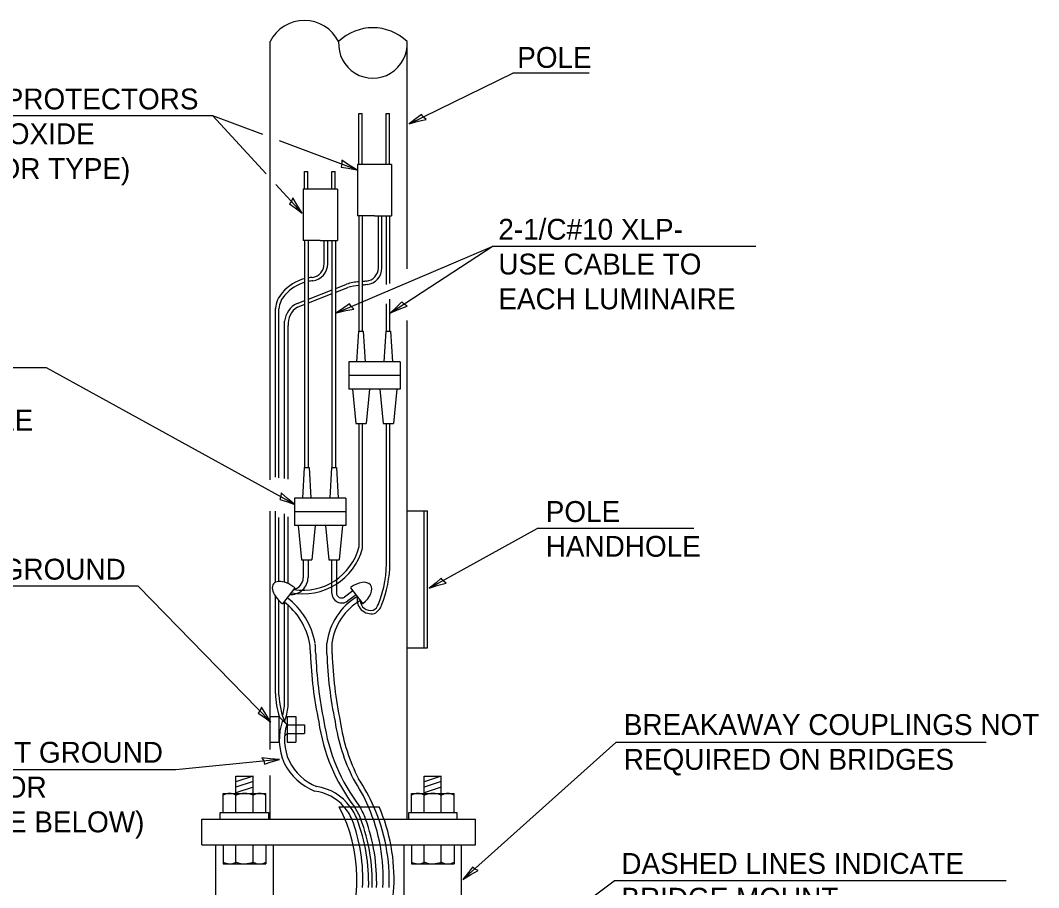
# Model space of a CAD drawing. Extents: x 1571875 to 1573450, y 1588861 to 1589861.
# Drawn here: x 1572116.7 to 1572409.6, y 1589112.5 to 1589361.8 of the extents above; entities that cross this region are included whole.
import ezdxf

# ---------------------------------------------------------------- set-up
doc = ezdxf.new("R2010")
doc.units = 0
doc.layers.add('Level 59', color=7, linetype='Continuous')
doc.layers.add('Level 60', color=7, linetype='Continuous')

msp = doc.modelspace()

# ---------------------------------------------------------------- linework, layer by layer
at = {"layer": 'Level 59'}
for p, q in [((1572228.51, 1589332.06), (1572258.31, 1589346.66)), ((1572280.31, 1589346.66), (1572258.31, 1589346.66)), ((1572172.09, 1589334.32), (1572081.14, 1589334.32)), ((1572186.47, 1589328.95), (1572172.09, 1589334.32)), ((1572187.36, 1589317.68), (1572172.09, 1589334.32)), ((1572213.45, 1589318.86), (1572191.26, 1589327.16)), ((1572197.73, 1589306.38), (1572190.17, 1589314.62)), ((1572207.65, 1589277.77), (1572252.43, 1589296.79)), ((1572223.16, 1589277.77), (1572252.43, 1589296.79)), ((1572328.21, 1589296.79), (1572252.43, 1589296.79)), ((1572234.29, 1589198.54), (1572265.31, 1589215.77)), ((1572310.42, 1589215.77), (1572265.31, 1589215.77)), ((1572150.59, 1589199.15), (1572087.23, 1589199.15)), ((1572188.79, 1589160.09), (1572150.59, 1589199.15)), ((1572244, 1589114.82), (1572287.96, 1589154.25)), ((1572394.48, 1589154.25), (1572287.96, 1589154.25)), ((1572191.28, 1589149.29), (1572161.39, 1589146.38)), ((1572161.39, 1589146.38), (1572071.65, 1589146.38)), ((1572262.49, 1589095.85), (1572287.5, 1589114.47)), ((1572400.23, 1589114.47), (1572287.5, 1589114.47))]:
    msp.add_line(p, q, dxfattribs=at)
for points in [[(1572233.45, 1589333.32), (1572232.67, 1589334.01), (1572232.12, 1589334.77), (1572230.56, 1589333.55), (1572228.51, 1589332.06), (1572231.11, 1589332.8)], [(1572209.14, 1589321.59), (1572209.18, 1589320.55), (1572209.01, 1589319.63), (1572210.96, 1589319.33), (1572213.45, 1589318.86), (1572211.12, 1589320.25)], [(1572195.12, 1589310.77), (1572194.69, 1589309.82), (1572194.12, 1589309.09), (1572195.72, 1589307.93), (1572197.73, 1589306.38), (1572196.29, 1589308.68)], [(1572212.66, 1589278.76), (1572211.91, 1589279.48), (1572211.4, 1589280.27), (1572209.78, 1589279.14), (1572207.65, 1589277.77), (1572210.29, 1589278.36)], [(1572227.92, 1589279.61), (1572227.05, 1589280.2), (1572226.42, 1589280.88), (1572225.02, 1589279.49), (1572223.16, 1589277.77), (1572225.66, 1589278.81)], [(1572191.76, 1589225.95), (1572191.65, 1589224.92), (1572191.35, 1589224.03), (1572193.24, 1589223.45), (1572195.64, 1589222.63), (1572193.53, 1589224.34)], [(1572239.17, 1589200.06), (1572238.35, 1589200.7), (1572237.76, 1589201.43), (1572236.27, 1589200.14), (1572234.29, 1589198.54), (1572236.86, 1589199.41)], [(1572186.04, 1589164.4), (1572185.64, 1589163.44), (1572185.09, 1589162.68), (1572186.73, 1589161.58), (1572188.79, 1589160.09), (1572187.27, 1589162.34)], [(1572186.2, 1589149.85), (1572186.7, 1589148.93), (1572186.95, 1589148.03), (1572188.83, 1589148.62), (1572191.28, 1589149.29), (1572188.58, 1589149.52)], [(1572248.42, 1589117.38), (1572247.48, 1589117.82), (1572246.74, 1589118.4), (1572245.57, 1589116.81), (1572244, 1589114.82), (1572246.31, 1589116.24)]]:
    msp.add_lwpolyline(points, close=True, dxfattribs=at)
msp.add_lwpolyline([(1572195.64, 1589222.63), (1572124.22, 1589261.91), (1572056.28, 1589261.91)], dxfattribs=at)
at = {"layer": 'Level 60'}
for p, q in [((1572188.56, 1589229.69), (1572188.56, 1589355.68)), ((1572227.93, 1589290.37), (1572227.93, 1589355.68)), ((1572214.02, 1589335.07), (1572215, 1589335.07)), ((1572214.02, 1589320.35), (1572214.02, 1589335.07)), ((1572215, 1589320.35), (1572215, 1589335.07)), ((1572221.89, 1589335.07), (1572222.88, 1589335.07)), ((1572221.89, 1589320.35), (1572221.89, 1589335.07)), ((1572222.88, 1589320.35), (1572222.88, 1589335.07)), ((1572223.48, 1589320.35), (1572213.64, 1589320.35)), ((1572213.64, 1589320.35), (1572213.64, 1589305.58)), ((1572218.56, 1589320.35), (1572218.56, 1589320.35)), ((1572223.48, 1589320.35), (1572223.48, 1589305.58)), ((1572198.41, 1589318.39), (1572199.4, 1589318.39)), ((1572198.41, 1589313.3), (1572198.41, 1589318.39)), ((1572199.4, 1589313.3), (1572199.4, 1589318.39)), ((1572206.29, 1589318.39), (1572207.27, 1589318.39)), ((1572206.29, 1589313.3), (1572206.29, 1589318.39)), ((1572207.27, 1589313.3), (1572207.27, 1589318.39)), ((1572207.88, 1589313.3), (1572198.04, 1589313.3)), ((1572198.04, 1589313.3), (1572198.04, 1589298.54)), ((1572202.96, 1589313.3), (1572202.96, 1589313.3)), ((1572207.88, 1589313.3), (1572207.88, 1589298.54)), ((1572218.56, 1589305.58), (1572213.64, 1589305.58)), ((1572214.15, 1589272.47), (1572214.15, 1589305.58)), ((1572215.14, 1589272.47), (1572215.14, 1589305.58)), ((1572218.56, 1589305.58), (1572223.48, 1589305.58)), ((1572219.67, 1589290.57), (1572219.67, 1589305.58)), ((1572220.7, 1589290.64), (1572220.7, 1589305.58)), ((1572222.03, 1589285.85), (1572222.03, 1589305.58)), ((1572223.01, 1589286.17), (1572223.01, 1589305.58)), ((1572202.96, 1589298.54), (1572198.04, 1589298.54)), ((1572198.55, 1589233.3), (1572198.55, 1589298.54)), ((1572199.54, 1589233.3), (1572199.54, 1589298.54)), ((1572202.96, 1589298.54), (1572202.96, 1589298.54)), ((1572202.96, 1589298.54), (1572207.88, 1589298.54)), ((1572204.07, 1589291.91), (1572204.07, 1589298.54)), ((1572205.1, 1589291.84), (1572205.1, 1589298.54)), ((1572206.43, 1589233.3), (1572206.43, 1589298.54)), ((1572207.41, 1589233.3), (1572207.41, 1589298.54)), ((1572207.41, 1589284.76), (1572210.52, 1589285.97)), ((1572199.54, 1589281.69), (1572206.43, 1589284.38)), ((1572199.54, 1589280.57), (1572206.43, 1589283.25)), ((1572207.41, 1589283.64), (1572210.87, 1589284.99)), ((1572196.28, 1589280.43), (1572198.55, 1589281.31)), ((1572196.38, 1589279.34), (1572198.55, 1589280.19)), ((1572222.03, 1589272.47), (1572222.03, 1589280.35)), ((1572223.01, 1589272.47), (1572223.01, 1589281.65)), ((1572190.1, 1589230.52), (1572190.1, 1589279.01)), ((1572191.09, 1589230.31), (1572191.09, 1589278.88)), ((1572192.71, 1589230.11), (1572192.71, 1589275.31)), ((1572193.69, 1589229.9), (1572193.69, 1589274.09)), ((1572227.93, 1589132.19), (1572227.93, 1589275.51)), ((1572213.95, 1589272.47), (1572213.41, 1589263.61)), ((1572213.95, 1589272.47), (1572213.95, 1589272.47)), ((1572213.95, 1589272.47), (1572215.34, 1589272.47)), ((1572214.65, 1589272.47), (1572214.65, 1589272.47)), ((1572215.34, 1589272.47), (1572215.34, 1589272.47)), ((1572215.34, 1589272.47), (1572215.87, 1589263.61)), ((1572221.82, 1589272.47), (1572221.29, 1589263.61)), ((1572221.82, 1589272.47), (1572221.82, 1589272.47)), ((1572221.82, 1589272.47), (1572223.21, 1589272.47)), ((1572222.52, 1589272.47), (1572222.52, 1589272.47)), ((1572223.21, 1589272.47), (1572223.21, 1589272.47)), ((1572223.21, 1589272.47), (1572223.75, 1589263.61)), ((1572225.97, 1589263.61), (1572211.2, 1589263.61)), ((1572211.2, 1589263.61), (1572211.2, 1589255.74)), ((1572225.97, 1589263.61), (1572225.97, 1589255.74)), ((1572225.97, 1589259.68), (1572211.2, 1589259.68)), ((1572225.97, 1589255.74), (1572211.2, 1589255.74)), ((1572212.19, 1589255.74), (1572213.17, 1589245.9)), ((1572217.11, 1589255.74), (1572216.12, 1589245.9)), ((1572223.51, 1589255.74), (1572217.7, 1589255.74)), ((1572220.06, 1589255.74), (1572221.04, 1589245.9)), ((1572224.98, 1589255.74), (1572224, 1589245.9)), ((1572213.17, 1589245.9), (1572216.12, 1589245.9)), ((1572213.66, 1589245.9), (1572213.66, 1589245.9)), ((1572214.15, 1589210.51), (1572214.15, 1589245.9)), ((1572215.14, 1589210.11), (1572215.14, 1589245.9)), ((1572215.63, 1589245.9), (1572215.63, 1589245.9)), ((1572221.04, 1589245.9), (1572224, 1589245.9)), ((1572221.54, 1589245.9), (1572221.54, 1589245.9)), ((1572222.03, 1589207.26), (1572222.03, 1589245.9)), ((1572223.01, 1589205.82), (1572223.01, 1589245.9)), ((1572223.51, 1589245.9), (1572223.51, 1589245.9)), ((1572198.35, 1589233.3), (1572197.81, 1589224.44)), ((1572198.35, 1589233.3), (1572198.35, 1589233.3)), ((1572198.35, 1589233.3), (1572199.74, 1589233.3)), ((1572199.04, 1589233.3), (1572199.04, 1589233.3)), ((1572199.74, 1589233.3), (1572199.74, 1589233.3)), ((1572199.74, 1589233.3), (1572200.27, 1589224.44)), ((1572206.22, 1589233.3), (1572205.69, 1589224.44)), ((1572206.22, 1589233.3), (1572206.22, 1589233.3)), ((1572206.22, 1589233.3), (1572207.61, 1589233.3)), ((1572206.92, 1589233.3), (1572206.92, 1589233.3)), ((1572207.61, 1589233.3), (1572207.61, 1589233.3)), ((1572207.61, 1589233.3), (1572208.15, 1589224.44)), ((1572210.36, 1589224.44), (1572195.6, 1589224.44)), ((1572195.6, 1589224.44), (1572195.6, 1589216.57)), ((1572210.36, 1589224.44), (1572210.36, 1589216.57)), ((1572188.56, 1589152.2), (1572188.56, 1589220.76)), ((1572190.1, 1589200.3), (1572190.1, 1589220.76)), ((1572191.09, 1589200.52), (1572191.09, 1589218.89)), ((1572192.71, 1589200.29), (1572192.71, 1589219.93)), ((1572193.69, 1589199.91), (1572193.69, 1589219.09)), ((1572210.36, 1589220.51), (1572195.6, 1589220.51)), ((1572227.93, 1589220.77), (1572233.84, 1589220.77)), ((1572227.93, 1589220.77), (1572233.84, 1589220.77)), ((1572232.85, 1589181.4), (1572232.85, 1589220.77)), ((1572233.84, 1589181.4), (1572233.84, 1589220.77)), ((1572210.36, 1589216.57), (1572195.6, 1589216.57)), ((1572196.58, 1589216.57), (1572197.57, 1589206.73)), ((1572201.5, 1589216.57), (1572200.52, 1589206.73)), ((1572207.9, 1589216.57), (1572202.1, 1589216.57)), ((1572204.46, 1589216.57), (1572205.44, 1589206.73)), ((1572209.38, 1589216.57), (1572208.39, 1589206.73)), ((1572197.57, 1589206.73), (1572200.52, 1589206.73)), ((1572198.06, 1589206.73), (1572198.06, 1589206.73)), ((1572198.06, 1589206.73), (1572198.06, 1589201.59)), ((1572199.44, 1589206.73), (1572199.44, 1589201.66)), ((1572200.03, 1589206.73), (1572200.03, 1589206.73)), ((1572205.44, 1589206.73), (1572208.39, 1589206.73)), ((1572205.93, 1589206.73), (1572205.93, 1589206.73)), ((1572206.22, 1589206.73), (1572206.22, 1589197.3)), ((1572207.61, 1589206.73), (1572207.61, 1589197.22)), ((1572207.9, 1589206.73), (1572207.9, 1589206.73)), ((1572195.68, 1589198.69), (1572192.09, 1589194.1)), ((1572195.14, 1589197.99), (1572195.14, 1589197.99)), ((1572212.37, 1589197.78), (1572209.95, 1589196.03)), ((1572211.65, 1589198.71), (1572215.24, 1589194.12)), ((1572212.2, 1589198.01), (1572212.2, 1589198.01)), ((1572190.1, 1589168.28), (1572190.1, 1589196.18)), ((1572191.09, 1589167.83), (1572191.09, 1589195)), ((1572192.64, 1589194.8), (1572192.64, 1589194.8)), ((1572192.71, 1589166.39), (1572192.71, 1589194.5)), ((1572193.86, 1589196.37), (1572193.86, 1589196.37)), ((1572213.29, 1589196.62), (1572210.9, 1589194.9)), ((1572213.47, 1589196.39), (1572213.47, 1589196.39)), ((1572214.7, 1589194.82), (1572214.7, 1589194.82)), ((1572193.69, 1589164.58), (1572193.69, 1589193.68)), ((1572204.86, 1589179.72), (1572204.86, 1589182.79)), ((1572206.37, 1589179.72), (1572206.37, 1589182.79)), ((1572227.93, 1589181.4), (1572227.93, 1589181.4)), ((1572227.93, 1589181.4), (1572233.84, 1589181.4)), ((1572188.56, 1589161.71), (1572191.02, 1589161.71)), ((1572193.48, 1589159.26), (1572191.02, 1589161.71)), ((1572191.02, 1589161.71), (1572191.02, 1589154.34)), ((1572193.48, 1589161.71), (1572195.94, 1589161.71)), ((1572193.48, 1589161.71), (1572193.48, 1589154.34)), ((1572195.94, 1589161.71), (1572195.94, 1589154.34)), ((1572192.71, 1589156.03), (1572193.48, 1589156.79)), ((1572193.48, 1589159.26), (1572198.4, 1589159.26)), ((1572193.48, 1589156.79), (1572198.4, 1589156.79)), ((1572198.4, 1589159.26), (1572198.4, 1589156.79)), ((1572188.56, 1589154.34), (1572191.02, 1589154.34)), ((1572191.22, 1589154.53), (1572191.02, 1589154.34)), ((1572193.48, 1589154.34), (1572195.94, 1589154.34)), ((1572188.56, 1589132.19), (1572188.56, 1589144.72)), ((1572178.72, 1589144.5), (1572183.64, 1589144.5)), ((1572183.64, 1589144.5), (1572178.72, 1589142.89)), ((1572178.72, 1589134.11), (1572178.72, 1589144.5)), ((1572183.64, 1589142.96), (1572178.72, 1589141.36)), ((1572181.18, 1589144.5), (1572181.18, 1589144.5)), ((1572183.64, 1589134.11), (1572183.64, 1589144.5)), ((1572232.85, 1589144.5), (1572237.77, 1589144.5)), ((1572237.77, 1589144.5), (1572232.85, 1589142.89)), ((1572232.85, 1589134.11), (1572232.85, 1589144.5)), ((1572237.77, 1589142.96), (1572232.85, 1589141.36)), ((1572235.31, 1589144.5), (1572235.31, 1589144.5)), ((1572237.77, 1589134.11), (1572237.77, 1589144.5)), ((1572175.02, 1589139.57), (1572175.02, 1589139.57)), ((1572175.02, 1589139.57), (1572187.33, 1589139.57)), ((1572175.02, 1589134.11), (1572175.02, 1589139.57)), ((1572183.64, 1589141.36), (1572178.72, 1589139.77)), ((1572183.64, 1589139.7), (1572183.25, 1589139.57)), ((1572187.33, 1589134.11), (1572187.33, 1589139.57)), ((1572229.16, 1589139.57), (1572229.16, 1589139.57)), ((1572229.16, 1589139.57), (1572241.46, 1589139.57)), ((1572229.16, 1589134.11), (1572229.16, 1589139.57)), ((1572237.77, 1589141.36), (1572232.85, 1589139.77)), ((1572237.03, 1589139.57), (1572237.03, 1589139.57)), ((1572241.46, 1589134.11), (1572241.46, 1589139.57)), ((1572174.21, 1589132.16), (1572174.21, 1589134.11)), ((1572174.21, 1589134.11), (1572188.03, 1589134.11)), ((1572188.03, 1589134.11), (1572188.03, 1589132.19)), ((1572208.41, 1589135.76), (1572219.89, 1589135.76)), ((1572228.4, 1589132.16), (1572228.4, 1589134.11)), ((1572228.4, 1589134.11), (1572242.22, 1589134.11)), ((1572242.22, 1589134.11), (1572242.22, 1589132.19)), ((1572168.88, 1589132.19), (1572247.62, 1589132.19)), ((1572168.88, 1589124.81), (1572168.88, 1589132.19)), ((1572188.03, 1589132.19), (1572188.03, 1589132.19)), ((1572228.4, 1589132.19), (1572228.4, 1589132.68)), ((1572228.4, 1589132.19), (1572228.4, 1589132.19)), ((1572242.22, 1589132.19), (1572242.22, 1589132.19)), ((1572242.22, 1589132.19), (1572242.22, 1589132.19)), ((1572247.62, 1589124.81), (1572247.62, 1589132.19)), ((1572168.88, 1589124.81), (1572247.62, 1589124.81)), ((1572172.87, 1589124.81), (1572172.87, 1589095.28)), ((1572175.02, 1589124.81), (1572175.02, 1589119.34)), ((1572178.72, 1589119.34), (1572178.72, 1589124.81)), ((1572183.64, 1589119.34), (1572183.64, 1589124.81)), ((1572187.33, 1589124.81), (1572187.33, 1589119.34)), ((1572189.48, 1589095.28), (1572189.48, 1589124.74)), ((1572227.01, 1589124.81), (1572227.01, 1589095.28)), ((1572229.16, 1589124.81), (1572229.16, 1589119.34)), ((1572232.85, 1589119.34), (1572232.85, 1589124.81)), ((1572237.77, 1589119.34), (1572237.77, 1589124.81)), ((1572241.46, 1589124.81), (1572241.46, 1589119.34)), ((1572243.61, 1589124.81), (1572243.61, 1589124.81)), ((1572243.61, 1589095.28), (1572243.61, 1589124.81)), ((1572175.02, 1589119.34), (1572175.02, 1589119.34)), ((1572175.02, 1589119.34), (1572187.33, 1589119.34)), ((1572183.64, 1589119.22), (1572183.25, 1589119.34)), ((1572229.16, 1589119.34), (1572229.16, 1589119.34)), ((1572229.16, 1589119.34), (1572241.46, 1589119.34)), ((1572237.77, 1589119.22), (1572237.38, 1589119.34))]:
    msp.add_line(p, q, dxfattribs=at)
for centre, radius, start, end in [((1572198.4, 1589350.81), 10.98, 26.2892, 153.6992), ((1572218.09, 1589345.54), 14.13, 45.8262, 134.1681), ((1572218.09, 1589355.05), 9.86, 176.3764, 3.6236), ((1572200.19, 1589291.78), 3.89, 276.8943, 1.8414), ((1572200.19, 1589291.78), 4.91, 277.3808, 0.694), ((1572215.79, 1589290.69), 3.89, 276.8943, 358.1586), ((1572215.79, 1589290.69), 4.91, 277.3808, 359.306), ((1572201.77, 1589275.16), 12.81, 104.56, 139.392), ((1572201.77, 1589275.16), 11.79, 105.8505, 139.392), ((1572201.77, 1589275.16), 12.81, 95.0072, 100.0541), ((1572201.77, 1589275.16), 11.79, 94.6414, 100.9336), ((1572215.32, 1589270.45), 16.25, 94.1223, 107.192), ((1572215.32, 1589270.45), 15.2, 94.4071, 107.0302), ((1572217.38, 1589274.07), 12.81, 95.0072, 100.0541), ((1572217.38, 1589274.07), 11.79, 94.6414, 100.9336), ((1572197.23, 1589278.55), 7.14, 135.8044, 176.3021), ((1572197.23, 1589278.55), 6.15, 135.8044, 176.8631), ((1572199.2, 1589274.59), 6.53, 116.5521, 173.6439), ((1572199.2, 1589274.59), 5.52, 120.6991, 185.2128), ((1572198.02, 1589214.65), 17.71, 258.7973, 345.1466), ((1572198.02, 1589214.65), 16.65, 260.6453, 345.6), ((1572188.53, 1589206.31), 33.52, 338.47, 1.6248), ((1572188.59, 1589206.31), 34.43, 338.47, 359.1799), ((1572194.53, 1589201.66), 4.92, 265.8399, 0), ((1572194.62, 1589201.59), 3.44, 281.751, 0), ((1572180.73, 1589179.01), 19.58, 10.2925, 52.9883), ((1572180.73, 1589179.01), 21.09, 10.2925, 52.9151), ((1572222.85, 1589180.56), 18.12, 120.5256, 173.0512), ((1572209.18, 1589197.29), 2.95, 180, 305.7355), ((1572222.85, 1589180.56), 16.67, 119.8655, 172.312), ((1572209.09, 1589197.23), 1.48, 180, 305.7422), ((1572217.58, 1589195.23), 4.01, 167.0525, 284.0415), ((1572217.44, 1589195.11), 2.95, 180, 284.0415), ((1572216.75, 1589195.04), 3.13, 296.5997, 340.7393), ((1572216.7, 1589195.05), 4.15, 296.5997, 340.7393), ((1572019.63, 1589171.05), 180.73, 2.7361, 3.6346), ((1572019.63, 1589171.05), 182.24, 2.7361, 3.6346), ((1572312.67, 1589183.49), 112.59, 181.9419, 191.9373), ((1572314.18, 1589183.56), 112.59, 181.9419, 191.9373), ((1572317.38, 1589183.54), 112.59, 181.9419, 191.9373), ((1572318.89, 1589183.54), 112.59, 181.9419, 191.9373), ((1572213.46, 1589168.65), 23.36, 180.8933, 197.7688), ((1572213.46, 1589168.65), 22.39, 182.104, 203.0771), ((1572179.16, 1589165.97), 13.56, 342.6866, 1.7665), ((1572179.13, 1589165.76), 14.62, 338.0904, 355.3583), ((1572207.71, 1589155.03), 16.54, 160.3144, 204.0633), ((1572207.71, 1589155.03), 15.03, 163.0634, 204.0639), ((1572254.62, 1589167.69), 52.64, 188.1801, 217.3603), ((1572256.14, 1589167.77), 52.64, 188.1801, 217.4574), ((1572259.33, 1589167.74), 52.64, 188.1801, 207.113), ((1572260.84, 1589167.74), 52.64, 188.1801, 207.113), ((1572207.56, 1589155.76), 16.72, 206.5489, 248.0611), ((1572207.65, 1589155.73), 15.27, 206.5489, 247.9993), ((1572169.91, 1589115.41), 51.14, 23.445, 33.657), ((1572170.18, 1589114.57), 52.64, 23.725, 33.657), ((1572176.93, 1589135.54), 4.02, 62.6788, 118.2537), ((1572181.18, 1589132.9), 6.66, 68.0607, 111.1319), ((1572185.54, 1589135.69), 3.87, 62.0887, 118.9827), ((1572199.63, 1589126.85), 13.51, 41.2396, 82.8195), ((1572199.63, 1589126.85), 14.9, 36.6916, 81.1268), ((1572231.05, 1589135.65), 3.91, 61.8658, 118.8589), ((1572235.34, 1589132.83), 6.73, 68.0913, 111.2941), ((1572239.65, 1589136.16), 3.43, 58.2253, 121.7746), ((1572168.56, 1589114.95), 44.95, 334.0607, 27.5722), ((1572199.63, 1589126.85), 13.51, 23.2723, 41.2396), ((1572199.63, 1589126.85), 14.9, 20.9848, 36.6916), ((1572199.6, 1589126.85), 15.91, 19.5947, 34.024), ((1572199.66, 1589126.85), 17.18, 18.0973, 31.2166), ((1572169.91, 1589115.41), 51.14, 356.7446, 23.445), ((1572170.18, 1589114.57), 52.64, 357.7425, 23.725), ((1572171.55, 1589114.94), 52.64, 357.3478, 23.295), ((1572167.85, 1589115.12), 47.37, 356.8339, 21.1187), ((1572167.03, 1589114.22), 49.86, 358.0245, 21.1187), ((1572167.04, 1589114.19), 50.87, 358.0991, 20.7215), ((1572167.07, 1589114.22), 52.12, 358.1101, 20.1646), ((1572176.93, 1589123.38), 4.02, 241.7463, 297.3212), ((1572181.18, 1589126.02), 6.66, 248.8681, 291.9393), ((1572185.54, 1589123.22), 3.87, 241.0173, 297.9113), ((1572231.06, 1589123.38), 4.02, 241.7463, 297.3212), ((1572235.31, 1589126.02), 6.66, 248.8681, 291.9393), ((1572239.67, 1589123.22), 3.87, 241.0173, 297.9113), ((1572178.14, 1589114.61), 46.04, 334.3833, 357.3702)]:
    msp.add_arc(centre, radius, start, end, dxfattribs=at)
for centre, major_axis, ratio, start_param, end_param in [((1572193.89, 1589196.39), (4.38, -3.44), 0.522523, 1.563737, 4.712389), ((1572213.45, 1589196.42), (3.94, 3.09), 0.581437, 4.712389, 7.848633)]:
    msp.add_ellipse(centre, major_axis=major_axis, ratio=ratio, start_param=start_param, end_param=end_param, dxfattribs=at)

# ---------------------------------------------------------------- texts
at = {"layer": 'Level 59'}
for s, p in [('POLE', (1572259.61, 1589348.14)), ('SURGE PROTECTORS', (1572081.46, 1589336.2)), ('(METAL OXIDE', (1572081.46, 1589326.2)), ('VARISTOR TYPE)', (1572081.46, 1589316.2)), ('2-1/C#10 XLP-', (1572254.18, 1589298.74)), ('USE CABLE TO', (1572254.18, 1589288.74)), ('EACH LUMINAIRE', (1572254.18, 1589278.74)), ('UNLESS SINGLE ', (1572056.65, 1589243.88)), ('POLE', (1572267.81, 1589217.61)), ('HANDHOLE', (1572267.81, 1589207.61)), ('POLE GROUND', (1572087.73, 1589201.04)), ('BREAKAWAY COUPLINGS NOT', (1572290.26, 1589156.37)), ('EQUIPMENT GROUND', (1572072.13, 1589148.4)), ('REQUIRED ON BRIDGES', (1572290.26, 1589146.37)), ('CONDUCTOR', (1572072.13, 1589138.4)), ('(SEE TABLE BELOW)', (1572072.13, 1589128.4)), ('DASHED LINES INDICATE', (1572289.55, 1589116.45)), ('BRIDGE MOUNT', (1572289.55, 1589106.45))]:
    msp.add_text(s, height=6, dxfattribs=at).set_placement(p)

doc.saveas('drawing.dxf')
